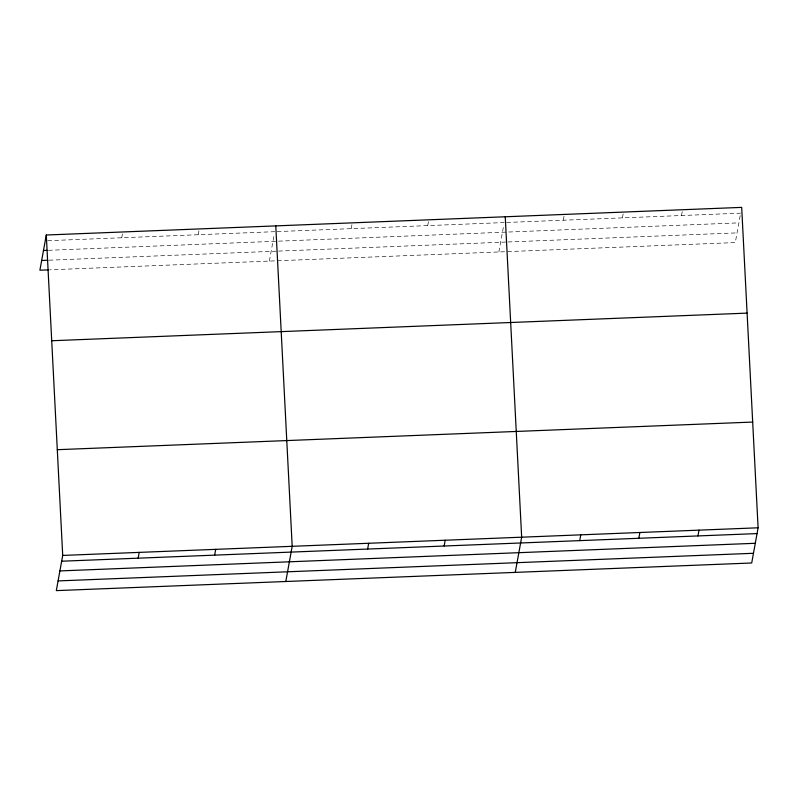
<?xml version="1.0" encoding="UTF-8"?>
<svg xmlns="http://www.w3.org/2000/svg" width="798" height="798" viewBox="0 0 798 798"><rect width="100%" height="100%" fill="white"/><g stroke="black" fill="none" stroke-linecap="round" stroke-linejoin="round"><path stroke-width="0.6" stroke-dasharray="3.99 2.99" d="M121.735 237.764L122.792 231.969M198.233 234.722L199.281 228.936M269.375 261.086L274.283 234.113M351.22 228.647L352.267 222.851M427.708 225.605L428.755 219.819M498.86 251.969L503.757 224.996M563.308 220.218L564.366 214.433M622.42 217.874L623.467 212.078M681.522 215.52L682.579 209.734M740.195 215.6L735.287 242.572L49.765 269.814M47.71 240.697L274.721 231.679M277.185 231.59L504.196 222.562M506.66 222.472L740.634 213.176M48.419 250.303L738.868 222.871M49.067 260.208L277.315 251.141M278.542 251.091L506.78 242.023M508.007 241.974L737.053 232.876"/><path stroke-width="1.2" d="M46.294 235.011L62.713 555.428L56.319 590.62L751.706 562.989L758.1 527.797L741.681 207.38L46.294 235.011L39.9 270.203L48.538 269.864M138.154 558.171L139.201 552.386M214.642 555.139L215.699 549.343M285.794 581.503L292.188 546.311L275.779 225.894M367.629 549.054L368.686 543.268M444.127 546.022L445.174 540.226M515.269 572.385L521.663 537.194L505.254 216.777M579.727 540.635L580.774 534.84M638.829 538.281L639.886 532.495M697.941 535.937L698.988 530.141M43.481 250.502L47.182 250.353M41.666 260.497L47.83 260.258M51.71 340.746L747.098 313.115M57.296 449.693L752.684 422.062M62.713 555.428L758.1 527.797M61.655 561.213L757.053 533.583M59.9 570.919L755.287 543.288M58.074 580.914L753.472 553.283"/></g></svg>
